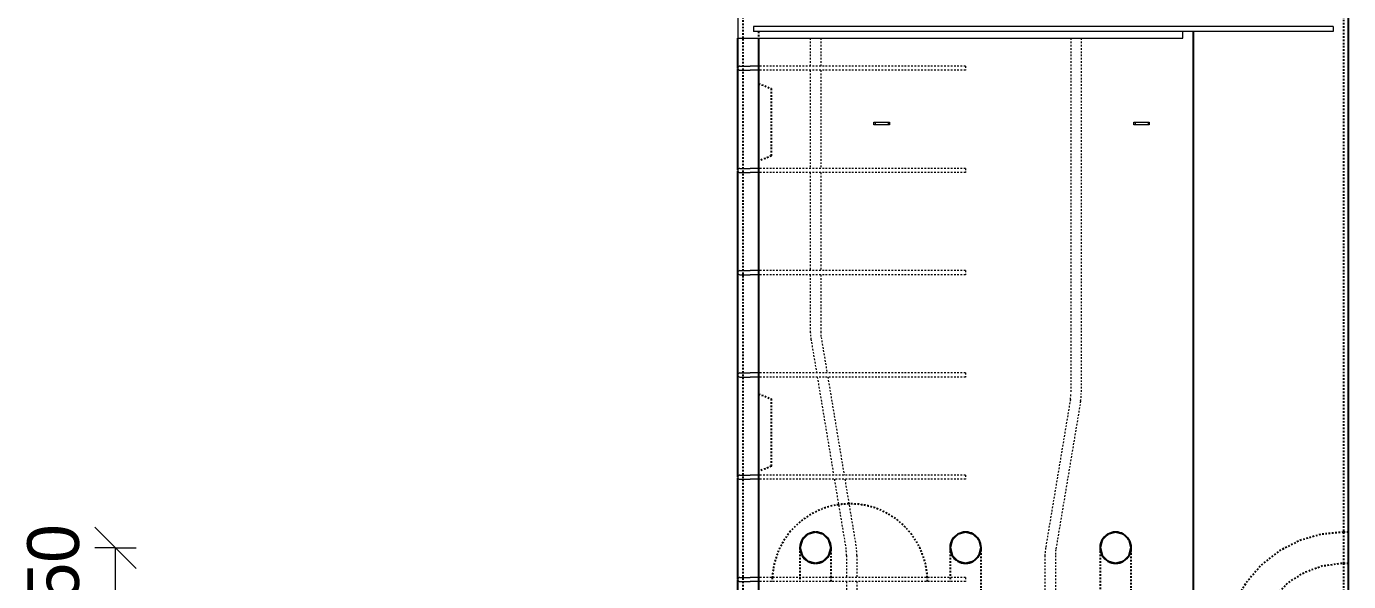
# Model space of a CAD drawing. Header units: millimetres. Extents: x -17195 to -5258, y -2447 to 8056.
# Drawn here: x -14268 to -11714, y -310 to 763 of the extents above; entities that cross this region are included whole.
import ezdxf

# ---------------------------------------------------------------- set-up
doc = ezdxf.new("R2010")
doc.units = ezdxf.units.MM
doc.linetypes.add('Dash', pattern=[6.36, 3.18, -3.18])
for name, color, linetype, lineweight in [('A-ANNO-DIMS', 211, 'Continuous', 9), ('A-ANNO-DIMS-40', 211, 'Continuous', 9), ('A-GENM', 13, 'Continuous', 18), ('A-WALL', 113, 'Continuous', 25), ('A-WALL-HDLN', 110, 'Dash', 25), ('S-BEAM', 12, 'Continuous', 18), ('S-RBAR', 171, 'Continuous', 18)]:
    doc.layers.add(name, color=color, linetype=linetype, lineweight=lineweight)
doc.styles.add('Nirmala UI Semilight', font='NirmalaS.ttf', dxfattribs={"height": 100})
doc.dimstyles.new('Arrow_Filled_-_2_5_NI_UI', dxfattribs={"dimscale": 304.8, "dimtxt": 104.736395, "dimasz": 0.262467, "dimexe": 0.131234, "dimexo": 0.0625, "dimgap": 0.131234, "dimtad": 1, "dimdec": 4, "dimzin": 0, "dimdsep": 46, "dimtxsty": 'Nirmala UI Semilight', "dimblk1": 'OBLIQUE', "dimblk2": 'OBLIQUE', "dimsah": 1, "dimcen": 0.09, "dimazin": 0, "dimtfac": 1, "dimtdec": 4, "dimtix": 1, "dimtmove": 0, "dimatfit": 3, "dimfxl": 0.131234, "dimfxlon": 1, "dimtvp": 1, "dimtolj": 1, "dimtzin": 0, "dimarcsym": 2})

# ---------------------------------------------------------------- blocks, each defined once
blk = doc.blocks.new('RR spread anchor face based - RR-SA-0_7-110-2888042-Elevation Front')
at = {"layer": 'A-GENM'}
for p, q in [((-12630.8, -862.5), (-12628.3, -862.5)), ((-12630.8, -867.5), (-12630.8, -862.5)), ((-12628.3, -867.5), (-12630.8, -867.5)), ((-12628.3, -862.5), (-12603.3, -862.5)), ((-12628.3, -862.5), (-12628.3, -867.5)), ((-12603.3, -867.5), (-12628.3, -867.5)), ((-12603.3, -862.5), (-12600.8, -862.5)), ((-12603.3, -862.5), (-12603.3, -867.5)), ((-12600.8, -867.5), (-12603.3, -867.5)), ((-12600.8, -862.5), (-12600.8, -867.5))]:
    blk.add_line(p, q, dxfattribs=at)
blk = doc.blocks.new('DIMBLOCK29-Elevation Front')
at = {"layer": 'A-ANNO-DIMS-40'}
for p, q in [((-14096.5, -245), (-14136.5, -205)), ((-14096.5, -245), (-14136.5, -245)), ((-14096.5, -395), (-14096.5, -245)), ((-14096.5, -245), (-14056.5, -285)), ((-14096.5, -245), (-14056.5, -245)), ((-14096.5, -395), (-14136.5, -355)), ((-14096.5, -395), (-14136.5, -395)), ((-14096.5, -395), (-14056.5, -435)), ((-14096.5, -395), (-14056.5, -395))]:
    blk.add_line(p, q, dxfattribs=at)
at = {"layer": 'A-ANNO-DIMS-40', "color": 0, "insert": (-14266.9, -422.8), "char_height": 100, "width": 246.797, "attachment_point": 1, "rotation": 90, "line_spacing_factor": 1.142579, "style": 'Nirmala UI Semilight'}
blk.add_mtext('150', dxfattribs=at)
blk = doc.blocks.new('_Oblique')
at = {"color": 0, "linetype": 'ByBlock', "lineweight": -2}
blk.add_line((-0.5, -0.5), (0.5, 0.5), dxfattribs=at)

msp = doc.modelspace()

# ---------------------------------------------------------------- linework, layer by layer
at = {"layer": 'A-WALL'}
for p, q in [((-11713.80383, -1395), (-11713.80383, 3040)), ((-12013.80383, 752.79376), (-12013.80383, -1395)), ((-12893.80383, 682.95684), (-12893.80383, 740)), ((-12853.80383, 740), (-12853.80383, -1395)), ((-12893.80383, 485.2485), (-12893.80383, 681.20983)), ((-12893.80383, 287.54017), (-12893.80383, 483.5015)), ((-12893.80383, 89.83184), (-12893.80383, 285.79316)), ((-12893.80383, -107.8765), (-12893.80383, 88.08483)), ((-12893.80383, -305.58483), (-12893.80383, -109.6235)), ((-12893.80383, -503.29316), (-12893.80383, -307.33184))]:
    msp.add_line(p, q, dxfattribs=at)
at = {"layer": 'A-WALL', "flags": 128}
for points in [[(-12743.80383, -215), (-12758.83834, -219.03919), (-12769.82436, -230.06909), (-12773.80383, -245)], [(-12713.80383, -245), (-12717.84302, -229.96549), (-12728.87292, -218.97947), (-12743.80383, -215)], [(-12453.80383, -215), (-12468.83834, -219.03919), (-12479.82436, -230.06909), (-12483.80383, -245)], [(-12423.80383, -245), (-12427.84302, -229.96549), (-12438.87292, -218.97947), (-12453.80383, -215)], [(-12163.80383, -215), (-12178.83834, -219.03919), (-12189.82436, -230.06909), (-12193.80383, -245)], [(-12133.80383, -245), (-12137.84302, -229.96549), (-12148.87292, -218.97947), (-12163.80383, -215)], [(-12773.80383, -245), (-12769.76464, -260.03451), (-12758.73474, -271.02053), (-12743.80383, -275)], [(-12743.80383, -275), (-12728.76932, -270.96081), (-12717.7833, -259.93091), (-12713.80383, -245)], [(-12713.80383, -250.06082), (-12713.80383, -245.13838), (-12713.80383, -245)], [(-12483.80383, -245), (-12479.76464, -260.03451), (-12468.73474, -271.02053), (-12453.80383, -275)], [(-12453.80383, -275), (-12438.76932, -270.96081), (-12427.7833, -259.93091), (-12423.80383, -245)], [(-12423.80383, -250.06082), (-12423.80383, -245.13838), (-12423.80383, -245)], [(-12193.80383, -245), (-12189.76464, -260.03451), (-12178.73474, -271.02053), (-12163.80383, -275)], [(-12163.80383, -275), (-12148.76932, -270.96081), (-12137.7833, -259.93091), (-12133.80383, -245)], [(-12133.80383, -250.06082), (-12133.80383, -245.13838), (-12133.80383, -245)]]:
    msp.add_lwpolyline(points, dxfattribs=at)
at = {"layer": 'A-WALL'}
for centre, start, end in [((-12743.80383, -245), 120.83030229, 149.6053058), ((-12743.80383, -245), 90.72252687, 119.42229601), ((-12743.80383, -245), 61.01869337, 89.26639009), ((-12743.80383, -245), 30.83105155, 59.6045335), ((-12453.80383, -245), 120.83030229, 149.6053058), ((-12453.80383, -245), 90.72252687, 119.42229601), ((-12453.80383, -245), 61.01869337, 89.26639009), ((-12453.80383, -245), 30.83105155, 59.6045335), ((-12163.80383, -245), 120.83030229, 149.6053058), ((-12163.80383, -245), 90.72252687, 119.42229601), ((-12163.80383, -245), 61.01869337, 89.26639009), ((-12163.80383, -245), 30.83105155, 59.6045335), ((-12743.80383, -245), 150.6727618, 179.61937532), ((-12743.80383, -245), 180.42457698, 209.72326815), ((-12743.80383, -245), 0.3777518, 29.77056829), ((-12743.80383, -245), 330.71898335, 359.57221129), ((-12453.80383, -245), 150.6727618, 179.61937532), ((-12453.80383, -245), 180.42457698, 209.72326815), ((-12453.80383, -245), 0.3777518, 29.77056829), ((-12453.80383, -245), 330.71898335, 359.57221129), ((-12163.80383, -245), 150.6727618, 179.61937532), ((-12163.80383, -245), 180.42457698, 209.72326815), ((-12163.80383, -245), 0.3777518, 29.77056829), ((-12163.80383, -245), 330.71898335, 359.57221129), ((-12743.80383, -245), 210.81300667, 239.62313313), ((-12743.80383, -245), 241.01713814, 269.26797703), ((-12743.80383, -245), 270.72093746, 299.42390155), ((-12743.80383, -245), 300.81202935, 329.6241405), ((-12453.80383, -245), 210.81300667, 239.62313313), ((-12453.80383, -245), 241.01713814, 269.26797703), ((-12453.80383, -245), 270.72093746, 299.42390155), ((-12453.80383, -245), 300.81202935, 329.6241405), ((-12163.80383, -245), 210.81300667, 239.62313313), ((-12163.80383, -245), 241.01713814, 269.26797703), ((-12163.80383, -245), 270.72093746, 299.42390155), ((-12163.80383, -245), 300.81202935, 329.6241405)]:
    msp.add_arc(centre, 30, start, end, dxfattribs=at)
at = {"layer": 'A-WALL-HDLN'}
for p, q in [((-11723.76681, 3040), (-11723.76681, -214.95039)), ((-12883.80125, 740.04961), (-12883.80125, 1039.95039)), ((-12853.80383, 752.79376), (-12853.80383, 740)), ((-12883.80125, -1395), (-12883.80125, 739.95039)), ((-12893.80383, 681.96997), (-12893.80383, 682.19669)), ((-12853.75422, 652.48016), (-12828.80383, 642.5)), ((-12828.80383, 512.5), (-12828.80383, 642.5)), ((-12828.80383, 512.5), (-12853.75422, 502.51984)), ((-12893.80383, 484.26164), (-12893.80383, 484.48836)), ((-12893.80383, 286.55331), (-12893.80383, 286.78003)), ((-12893.80383, 88.84497), (-12893.80383, 89.07169)), ((-12853.75422, 52.48016), (-12828.80383, 42.5)), ((-12828.80383, -87.5), (-12828.80383, 42.5)), ((-12828.80383, -87.5), (-12853.75422, -97.48016)), ((-12893.80383, -108.86336), (-12893.80383, -108.63664)), ((-11713.85344, -215), (-11723.80383, -215)), ((-11723.76681, -215.04961), (-11723.76681, -274.95039)), ((-11723.80383, -275), (-11713.85344, -275)), ((-11723.76681, -275.04961), (-11723.76681, -414.95039)), ((-12893.80383, -306.57169), (-12893.80383, -306.34497))]:
    msp.add_line(p, q, dxfattribs=at)
at = {"layer": 'A-WALL-HDLN', "flags": 128}
for points in [[(-11723.80383, -215), (-11767.14685, -219.12087), (-11808.93674, -231.33581), (-11847.676, -251.20711), (-11881.97647, -278.02271), (-11910.60905, -310.82172), (-11932.54771, -348.42882), (-11947.00632, -389.49642), (-11953.46678, -432.55292), (-11953.79087, -444.52151)], [(-12773.80383, -245.38007), (-12773.80383, -249.10169), (-12773.80383, -261.03291), (-12773.80383, -279.70613), (-12773.80383, -302.40872)], [(-12713.80383, -302.40872), (-12713.80383, -283.7275), (-12713.80383, -263.98882), (-12713.80383, -250.72272), (-12713.80383, -250.06314)], [(-12483.80383, -245.38007), (-12483.80383, -249.10169), (-12483.80383, -261.03291), (-12483.80383, -279.70613), (-12483.80383, -302.40872)], [(-12423.80383, -335), (-12423.80383, -308.13961), (-12423.80383, -283.7275), (-12423.80383, -263.98882), (-12423.80383, -250.72272), (-12423.80383, -250.06314)], [(-12193.80383, -245.38007), (-12193.80383, -249.10169), (-12193.80383, -261.03291), (-12193.80383, -279.70613), (-12193.80383, -303.41931), (-12193.80383, -330.01104), (-12193.80383, -335)], [(-12133.80383, -335), (-12133.80383, -308.13961), (-12133.80383, -283.7275), (-12133.80383, -263.98882), (-12133.80383, -250.72272), (-12133.80383, -250.06314)], [(-11893.78097, -444.79354), (-11889.68732, -407.81576), (-11877.53715, -372.43233), (-11857.94174, -340.56332), (-11831.8501, -313.75213), (-11800.52582, -293.29721), (-11765.48594, -280.18919), (-11728.42741, -275.06289), (-11723.80383, -275)], [(-12773.80383, -302.50794), (-12773.80383, -303.41931), (-12773.80383, -310.40872)], [(-12713.80383, -310.40872), (-12713.80383, -308.13961), (-12713.80383, -302.50794)], [(-12483.80383, -302.50794), (-12483.80383, -303.41931), (-12483.80383, -310.40872)]]:
    msp.add_lwpolyline(points, dxfattribs=at)
at = {"layer": 'A-WALL-HDLN'}
for start, end in [(98.3678804, 176.9793221), (90.70208731, 98.32985088), (90, 90.66405779), (3.0206779, 90), (177.01765728, 180.07028474), (359.92971526, 2.98234272)]:
    msp.add_arc((-12677.39177, -310.22681), 150, start, end, dxfattribs=at)
at = {"layer": 'S-BEAM'}
for p, q in [((-12893.80383, 1040), (-12893.80383, 740)), ((-12033.80383, 740), (-12033.80383, 752.79376)), ((-12893.80383, 740), (-12033.80383, 740))]:
    msp.add_line(p, q, dxfattribs=at)
at = {"layer": 'S-RBAR'}
for p, q in [((-11743.80383, 762.79376), (-12863.80383, 762.79376)), ((-12863.80383, 762.79376), (-12863.80383, 752.79376)), ((-11743.80383, 752.79376), (-12863.80383, 752.79376)), ((-11743.80383, 762.79376), (-11743.80383, 752.79376)), ((-12889.86879, 686.08333), (-12869.86879, 686.08333)), ((-12889.86879, 678.08333), (-12869.86879, 678.08333)), ((-12853.80383, 686.08333), (-12869.86879, 686.08333)), ((-12853.80383, 678.08333), (-12869.86879, 678.08333)), ((-12889.86879, 488.375), (-12869.86879, 488.375)), ((-12853.80383, 488.375), (-12869.86879, 488.375)), ((-12889.86879, 480.375), (-12869.86879, 480.375)), ((-12853.80383, 480.375), (-12869.86879, 480.375)), ((-12889.86879, 290.66667), (-12869.86879, 290.66667)), ((-12889.86879, 282.66667), (-12869.86879, 282.66667)), ((-12853.80383, 290.66667), (-12869.86879, 290.66667)), ((-12853.80383, 282.66667), (-12869.86879, 282.66667)), ((-12889.86879, 92.95833), (-12869.86879, 92.95833)), ((-12889.86879, 84.95833), (-12869.86879, 84.95833)), ((-12853.85344, 92.95833), (-12869.86879, 92.95833)), ((-12853.85344, 84.95833), (-12869.86879, 84.95833)), ((-12889.86879, -104.75), (-12869.86879, -104.75)), ((-12889.86879, -112.75), (-12869.86879, -112.75)), ((-12853.85344, -104.75), (-12869.86879, -104.75)), ((-12853.85344, -112.75), (-12869.86879, -112.75)), ((-12889.86879, -302.45833), (-12869.86879, -302.45833)), ((-12853.85344, -302.45833), (-12869.86879, -302.45833)), ((-12889.86879, -310.45833), (-12869.86879, -310.45833)), ((-12853.85344, -310.45833), (-12869.86879, -310.45833))]:
    msp.add_line(p, q, dxfattribs=at)
at = {"layer": 'S-RBAR', "linetype": 'Dash'}
for p, q in [((-12753.80383, 740), (-12753.80383, 686.08333)), ((-12733.80383, 740), (-12733.80383, 686.08333)), ((-12250.36633, 740), (-12250.36633, 53.19863)), ((-12230.36633, 740), (-12230.36633, 53.19863)), ((-12453.86675, 686.08333), (-12853.75422, 686.08333)), ((-12453.86675, 678.08333), (-12853.75422, 678.08333)), ((-12753.80383, 678.08333), (-12753.80383, 488.375)), ((-12733.80383, 678.08333), (-12733.80383, 488.375)), ((-12453.86675, 686.08333), (-12453.86675, 678.08333)), ((-12453.86675, 488.375), (-12853.75422, 488.375)), ((-12453.86675, 488.375), (-12453.86675, 480.375)), ((-12453.86675, 480.375), (-12853.75422, 480.375)), ((-12753.80383, 480.375), (-12753.80383, 290.66667)), ((-12733.80383, 480.375), (-12733.80383, 290.66667)), ((-12453.86675, 290.66667), (-12853.75422, 290.66667)), ((-12453.86675, 282.66667), (-12853.75422, 282.66667)), ((-12753.80383, 282.66667), (-12753.80383, 173.19863)), ((-12733.80383, 282.66667), (-12733.80383, 173.19863)), ((-12453.86675, 290.66667), (-12453.86675, 282.66667)), ((-12752.57928, 158.40272), (-12741.67189, 92.95833)), ((-12732.8514, 161.6907), (-12721.39601, 92.95833)), ((-12453.86675, 92.95833), (-12853.75422, 92.95833)), ((-12453.86675, 84.95833), (-12853.75422, 84.95833)), ((-12740.33855, 84.95833), (-12708.7205, -104.75)), ((-12720.06268, 84.95833), (-12688.44462, -104.75)), ((-12453.86675, 92.95833), (-12453.86675, 84.95833)), ((-12251.31876, 41.6907), (-12299.14178, -245.24747)), ((-12231.59088, 38.40272), (-12279.4139, -248.53545)), ((-12453.86675, -104.75), (-12853.75422, -104.75)), ((-12453.86675, -112.75), (-12853.75422, -112.75)), ((-12707.38716, -112.75), (-12684.75626, -248.53545)), ((-12687.11129, -112.75), (-12665.02838, -245.24747)), ((-12453.86675, -104.75), (-12453.86675, -112.75)), ((-12683.80383, -260.04338), (-12683.80383, -302.45833)), ((-12663.80383, -260.04338), (-12663.80383, -302.45833)), ((-12300.36633, -260.04338), (-12300.36633, -1365)), ((-12280.36633, -260.04338), (-12280.36633, -1365)), ((-12453.86675, -302.45833), (-12853.75422, -302.45833)), ((-12453.86675, -302.45833), (-12453.86675, -310.45833)), ((-12453.86675, -310.45833), (-12853.75422, -310.45833)), ((-12683.80383, -310.45833), (-12683.80383, -500.16667)), ((-12663.80383, -310.45833), (-12663.80383, -500.16667))]:
    msp.add_line(p, q, dxfattribs=at)
at = {"layer": 'S-RBAR'}
for centre in [(-12889.86879, 682.08333), (-12889.86879, 484.375), (-12889.86879, 286.66667), (-12889.86879, 88.95833), (-12889.86879, -108.75), (-12889.86879, -306.45833)]:
    msp.add_arc(centre, 4, 90, 270, dxfattribs=at)
at = {"layer": 'S-RBAR', "linetype": 'Dash'}
for centre, radius, start, end in [((-12663.80383, 173.19863), 90, 180, 189.46232221), ((-12663.80383, 173.19863), 70, 180, 189.46232221), ((-12320.36633, 53.19863), 70, 350.53767779, 0), ((-12320.36633, 53.19863), 90, 350.53767779, 0), ((-12753.80383, -260.04338), 70, 360, 9.46232221), ((-12753.80383, -260.04338), 90, 360, 9.46232221), ((-12210.36633, -260.04338), 90, 170.53767779, 180), ((-12210.36633, -260.04338), 70, 170.53767779, 180)]:
    msp.add_arc(centre, radius, start, end, dxfattribs=at)

# ---------------------------------------------------------------- block references
at = {"layer": 'A-GENM'}
for p in [(0, 1440), (502, 1440)]:
    msp.add_blockref('RR spread anchor face based - RR-SA-0_7-110-2888042-Elevation Front', p, dxfattribs=at)

# ---------------------------------------------------------------- dimensions: what is measured, and where the dimension line sits
at = {"layer": 'A-ANNO-DIMS'}
dim = msp.add_linear_dim(base=(-14096.46081, -245), p1=(-14056.46081, -395), p2=(-14056.46081, -245), angle=90, dimstyle='Arrow_Filled_-_2_5_NI_UI', override={"dimpost": '<>', "dimfxl": 150}, dxfattribs=at)
dim.commit()
dim.dimension.update_dxf_attribs({"geometry": 'DIMBLOCK29-Elevation Front', "text_midpoint": (-14188.41339, -320)})

doc.saveas('drawing.dxf')
